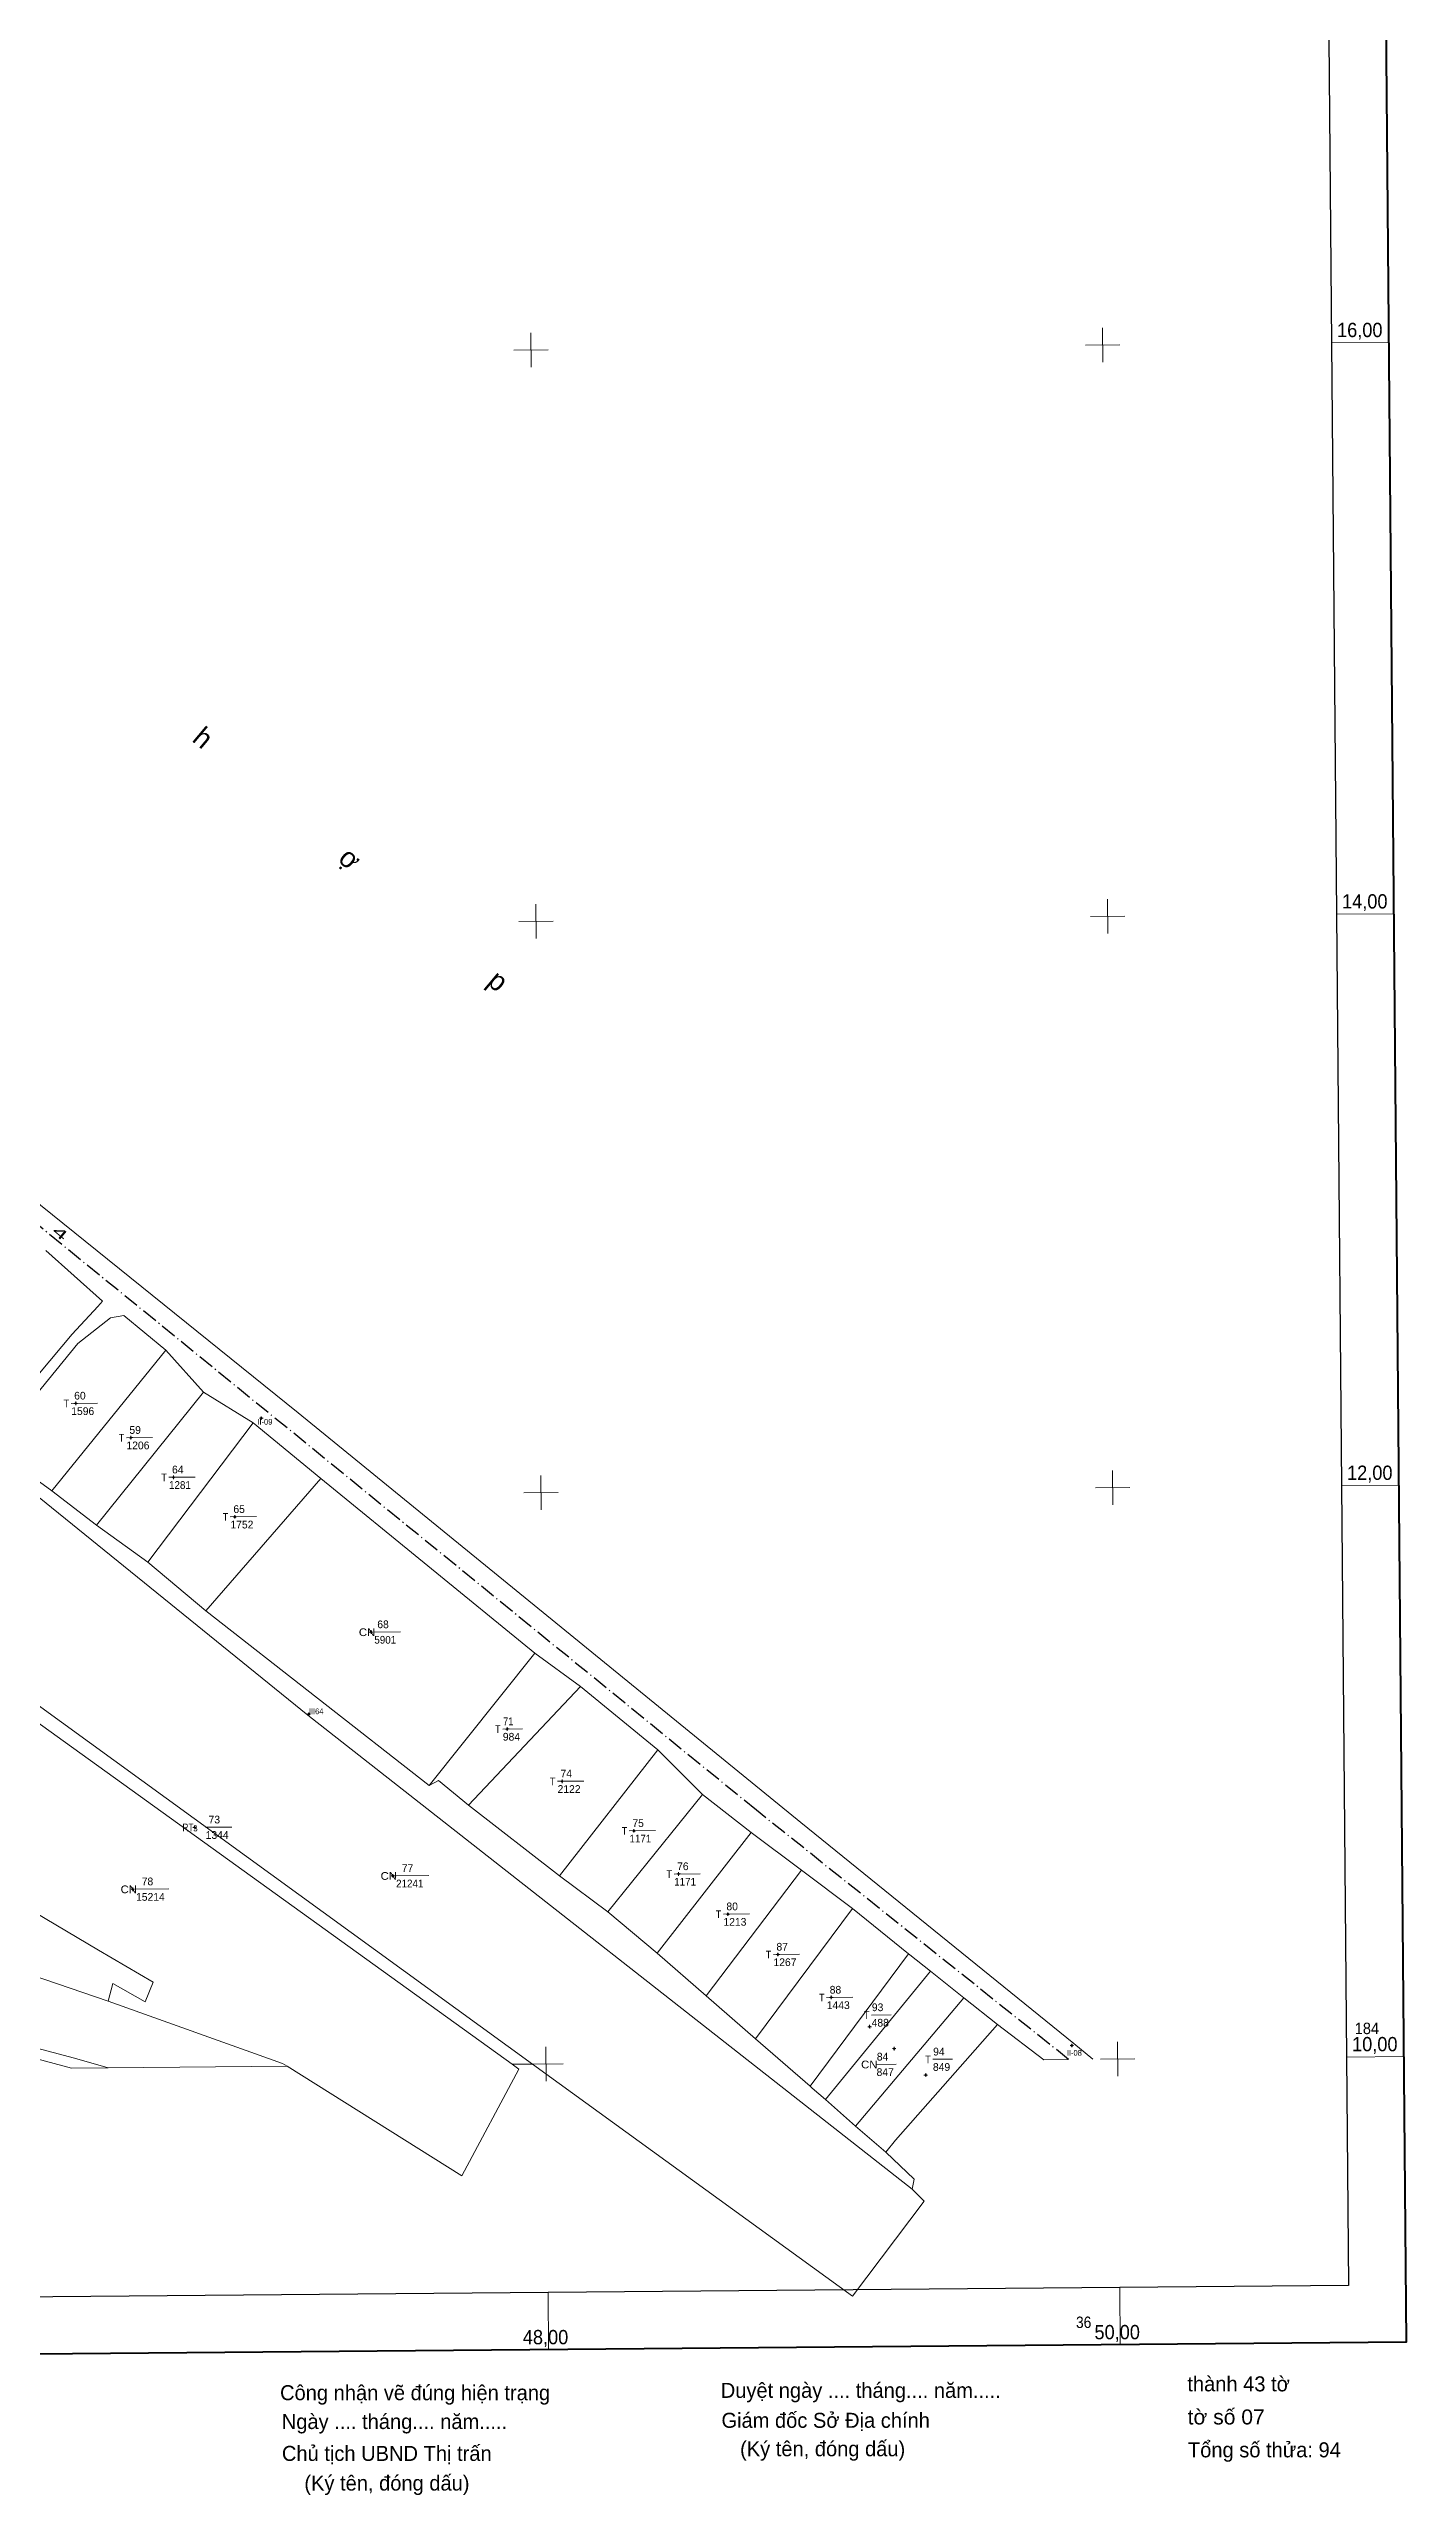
# Model space of a CAD drawing. Header units: metres. Extents: x 550441 to 551652, y 1840340 to 1841671.
# Drawn here: x 551177 to 551652, y 1840346 to 1841202 of the extents above; entities that cross this region are included whole.
import ezdxf
from ezdxf.enums import TextEntityAlignment as Align

# ---------------------------------------------------------------- set-up
doc = ezdxf.new("R2010")
doc.units = ezdxf.units.M
doc.header["$LTSCALE"] = 1.1
doc.linetypes.add('DOT_DASHED', pattern=[7.7, 5, -1.2, 0.3, -1.2])
for name, color, linetype, lineweight in [('10', 7, 'Continuous', 13), ('11', 7, 'Continuous', 13), ('13', 7, 'Continuous', 13), ('34', 7, 'Continuous', 13), ('63', 7, 'Continuous', 13)]:
    doc.layers.add(name, color=color, linetype=linetype, lineweight=lineweight)
doc.layers.add('12', color=7, linetype='Continuous')

msp = doc.modelspace()

# ---------------------------------------------------------------- hatches: boundary and pattern name
at = {"layer": '10'}
for points in [[(551251.205, 1840723.225, 1), (551251.055, 1840723.225, 1)], [(551267.818, 1840619.626, 1), (551267.668, 1840619.626, 1)], [(551534.693, 1840503.705, 1), (551534.543, 1840503.705, 1)]]:
    msp.add_hatch(color=256, dxfattribs=at).paths.add_polyline_path(points)
at = {"layer": '11'}
for points in [[(551186.289, 1840728.391, 1), (551186.139, 1840728.391, 1)], [(551186.289, 1840728.391, 1), (551186.139, 1840728.391, 1)], [(551205.6, 1840716.392, 1), (551205.45, 1840716.392, 1)], [(551205.6, 1840716.392, 1), (551205.45, 1840716.392, 1)], [(551220.497, 1840702.536, 1), (551220.347, 1840702.536, 1)], [(551220.497, 1840702.536, 1), (551220.347, 1840702.536, 1)], [(551241.963, 1840688.697, 1), (551241.813, 1840688.697, 1)], [(551241.963, 1840688.697, 1), (551241.813, 1840688.697, 1)], [(551289.605, 1840648.354, 1), (551289.455, 1840648.354, 1)], [(551289.605, 1840648.354, 1), (551289.455, 1840648.354, 1)], [(551337.24, 1840614.449, 1), (551337.09, 1840614.449, 1)], [(551337.24, 1840614.449, 1), (551337.09, 1840614.449, 1)], [(551356.395, 1840596.161, 1), (551356.245, 1840596.161, 1)], [(551356.395, 1840596.161, 1), (551356.245, 1840596.161, 1)], [(551227.897, 1840580.021, 1), (551227.747, 1840580.021, 1)], [(551227.897, 1840580.021, 1), (551227.747, 1840580.021, 1)], [(551381.521, 1840578.815, 1), (551381.371, 1840578.815, 1)], [(551381.521, 1840578.815, 1), (551381.371, 1840578.815, 1)], [(551297.219, 1840563.071, 1), (551297.069, 1840563.071, 1)], [(551297.219, 1840563.071, 1), (551297.069, 1840563.071, 1)], [(551397.169, 1840563.716, 1), (551397.019, 1840563.716, 1)], [(551397.169, 1840563.716, 1), (551397.019, 1840563.716, 1)], [(551206.262, 1840558.387, 1), (551206.112, 1840558.387, 1)], [(551206.262, 1840558.387, 1), (551206.112, 1840558.387, 1)], [(551414.408, 1840549.68, 1), (551414.258, 1840549.68, 1)], [(551414.408, 1840549.68, 1), (551414.258, 1840549.68, 1)], [(551431.907, 1840535.556, 1), (551431.757, 1840535.556, 1)], [(551431.907, 1840535.556, 1), (551431.757, 1840535.556, 1)], [(551450.544, 1840520.523, 1), (551450.394, 1840520.523, 1)], [(551450.544, 1840520.523, 1), (551450.394, 1840520.523, 1)], [(551463.981, 1840510.263, 1), (551463.831, 1840510.263, 1)], [(551463.981, 1840510.263, 1), (551463.831, 1840510.263, 1)], [(551472.535, 1840502.63, 1), (551472.385, 1840502.63, 1)], [(551472.535, 1840502.63, 1), (551472.385, 1840502.63, 1)], [(551483.604, 1840493.369, 1), (551483.454, 1840493.369, 1)], [(551483.604, 1840493.369, 1), (551483.454, 1840493.369, 1)]]:
    msp.add_hatch(color=256, dxfattribs=at).paths.add_polyline_path(points)

# ---------------------------------------------------------------- linework, layer by layer
at = {"layer": '10'}
for p, q in [((551251.12, 1840723.84), (551251.13, 1840723.53)), ((551250.81, 1840723.22), (551250.5, 1840723.22)), ((551251.13, 1840722.9), (551251.13, 1840722.6)), ((551251.75, 1840723.23), (551251.44, 1840723.23)), ((551267.42, 1840619.62), (551267.11, 1840619.62)), ((551267.74, 1840620.25), (551267.74, 1840619.94)), ((551267.74, 1840619.31), (551267.75, 1840619)), ((551268.36, 1840619.63), (551268.05, 1840619.63)), ((551534.3, 1840503.7), (551533.99, 1840503.69)), ((551534.61, 1840504.33), (551534.61, 1840504.01)), ((551534.61, 1840503.39), (551534.62, 1840503.08)), ((551535.24, 1840503.7), (551534.92, 1840503.7))]:
    msp.add_line(p, q, dxfattribs=at)
for centre, radius in [((551251.13, 1840723.225), 0.312), ((551251.13, 1840723.225), 0.075), ((551267.743, 1840619.626), 0.312), ((551267.743, 1840619.626), 0.075), ((551534.618, 1840503.705), 0.312), ((551534.618, 1840503.705), 0.075)]:
    msp.add_circle(centre, radius, dxfattribs=at)
at = {"layer": '11'}
for p, q in [((551185.9, 1840728.38), (551185.59, 1840728.38)), ((551185.9, 1840728.38), (551185.59, 1840728.38)), ((551186.2, 1840729.02), (551186.21, 1840728.7)), ((551186.2, 1840729.02), (551186.21, 1840728.7)), ((551186.21, 1840728.08), (551186.21, 1840727.76)), ((551186.21, 1840728.08), (551186.21, 1840727.76)), ((551186.83, 1840728.39), (551186.52, 1840728.39)), ((551186.83, 1840728.39), (551186.52, 1840728.39)), ((551205.21, 1840716.38), (551204.89, 1840716.38)), ((551205.21, 1840716.38), (551204.89, 1840716.38)), ((551205.51, 1840717.01), (551205.52, 1840716.7)), ((551205.51, 1840717.01), (551205.52, 1840716.7)), ((551205.52, 1840716.08), (551205.53, 1840715.77)), ((551205.52, 1840716.08), (551205.53, 1840715.77)), ((551206.15, 1840716.39), (551205.83, 1840716.39)), ((551206.15, 1840716.39), (551205.83, 1840716.39)), ((551220.11, 1840702.53), (551219.79, 1840702.53)), ((551220.11, 1840702.53), (551219.79, 1840702.53)), ((551220.41, 1840703.16), (551220.41, 1840702.84)), ((551220.41, 1840703.16), (551220.41, 1840702.84)), ((551220.42, 1840702.22), (551220.42, 1840701.9)), ((551220.42, 1840702.22), (551220.42, 1840701.9)), ((551221.05, 1840702.54), (551220.73, 1840702.53)), ((551221.05, 1840702.54), (551220.73, 1840702.53)), ((551241.88, 1840689.31), (551241.88, 1840689)), ((551241.88, 1840689.31), (551241.88, 1840689)), ((551241.57, 1840688.69), (551241.26, 1840688.69)), ((551241.57, 1840688.69), (551241.26, 1840688.69)), ((551241.89, 1840688.38), (551241.89, 1840688.07)), ((551241.89, 1840688.38), (551241.89, 1840688.07)), ((551242.5, 1840688.7), (551242.19, 1840688.7)), ((551242.5, 1840688.7), (551242.19, 1840688.7)), ((551289.21, 1840648.35), (551288.9, 1840648.34)), ((551289.21, 1840648.35), (551288.9, 1840648.34)), ((551289.52, 1840648.98), (551289.52, 1840648.66)), ((551289.52, 1840648.98), (551289.52, 1840648.66)), ((551289.53, 1840648.04), (551289.53, 1840647.72)), ((551289.53, 1840648.04), (551289.53, 1840647.72)), ((551290.14, 1840648.35), (551289.83, 1840648.35)), ((551290.14, 1840648.35), (551289.83, 1840648.35)), ((551336.85, 1840614.44), (551336.53, 1840614.44)), ((551336.85, 1840614.44), (551336.53, 1840614.44)), ((551337.15, 1840615.06), (551337.16, 1840614.75)), ((551337.15, 1840615.06), (551337.16, 1840614.75)), ((551337.16, 1840614.13), (551337.17, 1840613.82)), ((551337.16, 1840614.13), (551337.17, 1840613.82)), ((551337.79, 1840614.45), (551337.47, 1840614.45)), ((551337.79, 1840614.45), (551337.47, 1840614.45)), ((551356.01, 1840596.15), (551355.69, 1840596.15)), ((551356.01, 1840596.15), (551355.69, 1840596.15)), ((551356.31, 1840596.78), (551356.31, 1840596.47)), ((551356.31, 1840596.78), (551356.31, 1840596.47)), ((551356.32, 1840595.85), (551356.32, 1840595.54)), ((551356.32, 1840595.85), (551356.32, 1840595.54)), ((551356.94, 1840596.16), (551356.63, 1840596.16)), ((551356.94, 1840596.16), (551356.63, 1840596.16)), ((551227.51, 1840580.01), (551227.2, 1840580.01)), ((551227.51, 1840580.01), (551227.2, 1840580.01)), ((551227.81, 1840580.64), (551227.81, 1840580.33)), ((551227.81, 1840580.64), (551227.81, 1840580.33)), ((551227.82, 1840579.71), (551227.82, 1840579.4)), ((551227.82, 1840579.71), (551227.82, 1840579.4)), ((551228.44, 1840580.02), (551228.13, 1840580.02)), ((551228.44, 1840580.02), (551228.13, 1840580.02)), ((551381.13, 1840578.81), (551380.81, 1840578.8)), ((551381.13, 1840578.81), (551380.81, 1840578.8)), ((551381.44, 1840579.44), (551381.44, 1840579.12)), ((551381.44, 1840579.44), (551381.44, 1840579.12)), ((551381.44, 1840578.5), (551381.45, 1840578.18)), ((551381.44, 1840578.5), (551381.45, 1840578.18)), ((551382.07, 1840578.82), (551381.75, 1840578.81)), ((551382.07, 1840578.82), (551381.75, 1840578.81)), ((551296.83, 1840563.06), (551296.51, 1840563.06)), ((551296.83, 1840563.06), (551296.51, 1840563.06)), ((551297.13, 1840563.69), (551297.14, 1840563.38)), ((551297.13, 1840563.69), (551297.14, 1840563.38)), ((551297.14, 1840562.76), (551297.14, 1840562.45)), ((551297.14, 1840562.76), (551297.14, 1840562.45)), ((551297.77, 1840563.07), (551297.45, 1840563.07)), ((551297.77, 1840563.07), (551297.45, 1840563.07)), ((551396.78, 1840563.71), (551396.46, 1840563.71)), ((551396.78, 1840563.71), (551396.46, 1840563.71)), ((551397.08, 1840564.34), (551397.09, 1840564.02)), ((551397.08, 1840564.34), (551397.09, 1840564.02)), ((551397.09, 1840563.4), (551397.09, 1840563.08)), ((551397.09, 1840563.4), (551397.09, 1840563.08)), ((551397.72, 1840563.72), (551397.4, 1840563.71)), ((551397.72, 1840563.72), (551397.4, 1840563.71)), ((551205.87, 1840558.38), (551205.55, 1840558.38)), ((551205.87, 1840558.38), (551205.55, 1840558.38)), ((551206.18, 1840559.01), (551206.18, 1840558.69)), ((551206.18, 1840559.01), (551206.18, 1840558.69)), ((551206.18, 1840558.07), (551206.19, 1840557.75)), ((551206.18, 1840558.07), (551206.19, 1840557.75)), ((551206.81, 1840558.39), (551206.49, 1840558.38)), ((551206.81, 1840558.39), (551206.49, 1840558.38)), ((551414.02, 1840549.67), (551413.7, 1840549.67)), ((551414.02, 1840549.67), (551413.7, 1840549.67)), ((551414.32, 1840550.29), (551414.33, 1840549.98)), ((551414.32, 1840550.29), (551414.33, 1840549.98)), ((551414.33, 1840549.36), (551414.33, 1840549.05)), ((551414.33, 1840549.36), (551414.33, 1840549.05)), ((551414.96, 1840549.68), (551414.64, 1840549.68)), ((551414.96, 1840549.68), (551414.64, 1840549.68)), ((551431.52, 1840535.55), (551431.2, 1840535.55)), ((551431.52, 1840535.55), (551431.2, 1840535.55)), ((551431.82, 1840536.17), (551431.82, 1840535.86)), ((551431.82, 1840536.17), (551431.82, 1840535.86)), ((551431.83, 1840535.24), (551431.83, 1840534.93)), ((551431.83, 1840535.24), (551431.83, 1840534.93)), ((551432.46, 1840535.56), (551432.14, 1840535.55)), ((551432.46, 1840535.56), (551432.14, 1840535.55)), ((551450.15, 1840520.52), (551449.84, 1840520.51)), ((551450.15, 1840520.52), (551449.84, 1840520.51)), ((551450.46, 1840521.14), (551450.46, 1840520.83)), ((551450.46, 1840521.14), (551450.46, 1840520.83)), ((551450.47, 1840520.21), (551450.47, 1840519.9)), ((551450.47, 1840520.21), (551450.47, 1840519.9)), ((551451.08, 1840520.52), (551450.77, 1840520.52)), ((551451.08, 1840520.52), (551450.77, 1840520.52)), ((551463.59, 1840510.26), (551463.27, 1840510.25)), ((551463.59, 1840510.26), (551463.27, 1840510.25)), ((551463.9, 1840510.88), (551463.9, 1840510.57)), ((551463.9, 1840510.88), (551463.9, 1840510.57)), ((551463.9, 1840509.95), (551463.91, 1840509.64)), ((551463.9, 1840509.95), (551463.91, 1840509.64)), ((551464.53, 1840510.26), (551464.21, 1840510.26)), ((551464.53, 1840510.26), (551464.21, 1840510.26)), ((551472.15, 1840502.62), (551471.84, 1840502.62)), ((551472.15, 1840502.62), (551471.84, 1840502.62)), ((551472.45, 1840503.25), (551472.45, 1840502.93)), ((551472.45, 1840503.25), (551472.45, 1840502.93)), ((551472.46, 1840502.31), (551472.46, 1840501.99)), ((551472.46, 1840502.31), (551472.46, 1840501.99)), ((551473.08, 1840502.63), (551472.77, 1840502.63)), ((551473.08, 1840502.63), (551472.77, 1840502.63)), ((551483.21, 1840493.36), (551482.89, 1840493.36)), ((551483.21, 1840493.36), (551482.89, 1840493.36)), ((551483.52, 1840493.99), (551483.52, 1840493.67)), ((551483.52, 1840493.99), (551483.52, 1840493.67)), ((551483.53, 1840493.05), (551483.53, 1840492.73)), ((551483.53, 1840493.05), (551483.53, 1840492.73)), ((551484.15, 1840493.37), (551483.83, 1840493.37)), ((551484.15, 1840493.37), (551483.83, 1840493.37))]:
    msp.add_line(p, q, dxfattribs=at)
for points in [[(551186.21, 1840728.7), (551185.9, 1840728.38), (551186.21, 1840728.08), (551186.52, 1840728.39)], [(551186.21, 1840728.7), (551185.9, 1840728.38), (551186.21, 1840728.08), (551186.52, 1840728.39)], [(551205.52, 1840716.7), (551205.21, 1840716.38), (551205.52, 1840716.08), (551205.83, 1840716.39)], [(551205.52, 1840716.7), (551205.21, 1840716.38), (551205.52, 1840716.08), (551205.83, 1840716.39)], [(551220.41, 1840702.84), (551220.11, 1840702.53), (551220.42, 1840702.22), (551220.73, 1840702.53)], [(551220.41, 1840702.84), (551220.11, 1840702.53), (551220.42, 1840702.22), (551220.73, 1840702.53)], [(551241.88, 1840689), (551241.57, 1840688.69), (551241.89, 1840688.38), (551242.19, 1840688.7)], [(551241.88, 1840689), (551241.57, 1840688.69), (551241.89, 1840688.38), (551242.19, 1840688.7)], [(551289.52, 1840648.66), (551289.21, 1840648.35), (551289.53, 1840648.04), (551289.83, 1840648.35)], [(551289.52, 1840648.66), (551289.21, 1840648.35), (551289.53, 1840648.04), (551289.83, 1840648.35)], [(551337.16, 1840614.75), (551336.85, 1840614.44), (551337.16, 1840614.13), (551337.47, 1840614.45)], [(551337.16, 1840614.75), (551336.85, 1840614.44), (551337.16, 1840614.13), (551337.47, 1840614.45)], [(551356.31, 1840596.47), (551356.01, 1840596.15), (551356.32, 1840595.85), (551356.63, 1840596.16)], [(551356.31, 1840596.47), (551356.01, 1840596.15), (551356.32, 1840595.85), (551356.63, 1840596.16)], [(551227.81, 1840580.33), (551227.51, 1840580.01), (551227.82, 1840579.71), (551228.13, 1840580.02)], [(551227.81, 1840580.33), (551227.51, 1840580.01), (551227.82, 1840579.71), (551228.13, 1840580.02)], [(551381.44, 1840579.12), (551381.13, 1840578.81), (551381.44, 1840578.5), (551381.75, 1840578.81)], [(551381.44, 1840579.12), (551381.13, 1840578.81), (551381.44, 1840578.5), (551381.75, 1840578.81)], [(551297.14, 1840563.38), (551296.83, 1840563.06), (551297.14, 1840562.76), (551297.45, 1840563.07)], [(551297.14, 1840563.38), (551296.83, 1840563.06), (551297.14, 1840562.76), (551297.45, 1840563.07)], [(551397.09, 1840564.02), (551396.78, 1840563.71), (551397.09, 1840563.4), (551397.4, 1840563.71)], [(551397.09, 1840564.02), (551396.78, 1840563.71), (551397.09, 1840563.4), (551397.4, 1840563.71)], [(551206.18, 1840558.69), (551205.87, 1840558.38), (551206.18, 1840558.07), (551206.49, 1840558.38)], [(551206.18, 1840558.69), (551205.87, 1840558.38), (551206.18, 1840558.07), (551206.49, 1840558.38)], [(551414.33, 1840549.98), (551414.02, 1840549.67), (551414.33, 1840549.36), (551414.64, 1840549.68)], [(551414.33, 1840549.98), (551414.02, 1840549.67), (551414.33, 1840549.36), (551414.64, 1840549.68)], [(551431.82, 1840535.86), (551431.52, 1840535.55), (551431.83, 1840535.24), (551432.14, 1840535.55)], [(551431.82, 1840535.86), (551431.52, 1840535.55), (551431.83, 1840535.24), (551432.14, 1840535.55)], [(551450.46, 1840520.83), (551450.15, 1840520.52), (551450.47, 1840520.21), (551450.77, 1840520.52)], [(551450.46, 1840520.83), (551450.15, 1840520.52), (551450.47, 1840520.21), (551450.77, 1840520.52)], [(551463.9, 1840510.57), (551463.59, 1840510.26), (551463.9, 1840509.95), (551464.21, 1840510.26)], [(551463.9, 1840510.57), (551463.59, 1840510.26), (551463.9, 1840509.95), (551464.21, 1840510.26)], [(551472.45, 1840502.93), (551472.15, 1840502.62), (551472.46, 1840502.31), (551472.77, 1840502.63)], [(551472.45, 1840502.93), (551472.15, 1840502.62), (551472.46, 1840502.31), (551472.77, 1840502.63)], [(551483.52, 1840493.67), (551483.21, 1840493.36), (551483.53, 1840493.05), (551483.83, 1840493.37)], [(551483.52, 1840493.67), (551483.21, 1840493.36), (551483.53, 1840493.05), (551483.83, 1840493.37)]]:
    msp.add_lwpolyline(points, close=True, dxfattribs=at)
for centre in [(551186.214, 1840728.391), (551186.214, 1840728.391), (551205.525, 1840716.392), (551205.525, 1840716.392), (551220.422, 1840702.536), (551220.422, 1840702.536), (551241.888, 1840688.697), (551241.888, 1840688.697), (551289.53, 1840648.354), (551289.53, 1840648.354), (551337.165, 1840614.449), (551337.165, 1840614.449), (551356.32, 1840596.161), (551356.32, 1840596.161), (551227.822, 1840580.021), (551227.822, 1840580.021), (551381.446, 1840578.815), (551381.446, 1840578.815), (551297.144, 1840563.071), (551297.144, 1840563.071), (551397.094, 1840563.716), (551397.094, 1840563.716), (551206.187, 1840558.387), (551206.187, 1840558.387), (551414.333, 1840549.68), (551414.333, 1840549.68), (551431.832, 1840535.556), (551431.832, 1840535.556), (551450.469, 1840520.523), (551450.469, 1840520.523), (551463.906, 1840510.263), (551463.906, 1840510.263), (551472.46, 1840502.63), (551472.46, 1840502.63), (551483.529, 1840493.369), (551483.529, 1840493.369)]:
    msp.add_circle(centre, 0.075, dxfattribs=at)
at = {"layer": '13'}
for p, q in [((551184.61, 1840728.37), (551193.79, 1840728.45)), ((551203.92, 1840716.37), (551213.1, 1840716.45)), ((551218.82, 1840702.52), (551227.99, 1840702.6)), ((551240.28, 1840688.68), (551249.46, 1840688.76)), ((551290.62, 1840648.36), (551299.8, 1840648.44)), ((551335.56, 1840614.43), (551342.45, 1840614.49)), ((551354.72, 1840596.14), (551363.89, 1840596.22)), ((551231.62, 1840580.05), (551240.79, 1840580.13)), ((551379.84, 1840578.8), (551389.02, 1840578.88)), ((551298.24, 1840563.08), (551309.7, 1840563.18)), ((551395.49, 1840563.7), (551404.67, 1840563.78)), ((551207.28, 1840558.39), (551218.75, 1840558.49)), ((551412.73, 1840549.66), (551421.91, 1840549.74)), ((551430.23, 1840535.54), (551439.4, 1840535.62)), ((551448.86, 1840520.5), (551458.04, 1840520.58)), ((551464.55, 1840514.37), (551471.44, 1840514.43)), ((551466.29, 1840497.09), (551473.16, 1840497.15)), ((551486, 1840498.86), (551492.88, 1840498.92))]:
    msp.add_line(p, q, dxfattribs=at)
at = {"layer": '34'}
for p, q in [((551177.88, 1840697.79), (551217.75, 1840747.02)), ((551230.88, 1840732.29), (551217.75, 1840747.02)), ((551193.5, 1840685.77), (551230.88, 1840732.29)), ((551230.88, 1840732.29), (551248.26, 1840721.58)), ((551211.41, 1840672.81), (551248.26, 1840721.58)), ((551271.97, 1840702.08), (551248.26, 1840721.58)), ((551231.76, 1840655.78), (551271.97, 1840702.08)), ((551346.76, 1840641.02), (551271.97, 1840702.08)), ((551177.88, 1840697.79), (551193.5, 1840685.77)), ((551193.5, 1840685.77), (551211.41, 1840672.81)), ((551211.41, 1840672.81), (551231.76, 1840655.78)), ((551231.76, 1840655.78), (551309.82, 1840594.65)), ((551309.82, 1840594.65), (551346.76, 1840641.02)), ((551362.76, 1840629.3), (551346.76, 1840641.02)), ((551323.61, 1840587.83), (551362.76, 1840629.3)), ((551389.78, 1840607.15), (551362.76, 1840629.3)), ((551355.37, 1840563.06), (551389.78, 1840607.15)), ((551405.42, 1840591.49), (551389.78, 1840607.15)), ((551323.61, 1840587.83), (551355.37, 1840563.06)), ((551372.37, 1840550.48), (551405.42, 1840591.49)), ((551422.45, 1840578.28), (551405.42, 1840591.49)), ((551389.63, 1840535.96), (551422.45, 1840578.28)), ((551355.37, 1840563.06), (551372.37, 1840550.48)), ((551440.05, 1840565.05), (551406.71, 1840521.09)), ((551372.37, 1840550.48), (551389.63, 1840535.96)), ((551457.95, 1840551.59), (551423.98, 1840506.07)), ((551443.06, 1840489.46), (551477.51, 1840535.76)), ((551448.45, 1840484.75), (551485.14, 1840529.72)), ((551458.99, 1840475.53), (551496.89, 1840520.4)), ((551197.56, 1840495.87), (551260.18, 1840496.42)), ((551338.85, 1840497.11), (551346.02, 1840497.17))]:
    msp.add_line(p, q, dxfattribs=at)
for points in [[(550543.83, 1841308.46), (550772.32, 1841126.28), (550986.28, 1840948.96), (551263.99, 1840725.08), (551439.8, 1840581.76), (551535.28, 1840504.43), (551541.93, 1840498.88)], [(551134.31, 1840725.09), (551150.63, 1840712.29), (551154.19, 1840715.95), (551184.91, 1840752.59), (551194, 1840762.23), (551195.53, 1840764.17), (551175.81, 1840781.87)], [(551217.75, 1840747.02), (551203.07, 1840759.08), (551198.38, 1840758.28), (551186.9, 1840749.33), (551157.08, 1840712.88), (551177.88, 1840697.79)], [(551478.81, 1840453.43), (551267.36, 1840619.24), (551154.93, 1840710.38), (551117.73, 1840662.94)], [(551346.02, 1840497.17), (551117.73, 1840662.94), (551114.17, 1840658.9)], [(551260.18, 1840496.42), (551321.26, 1840458.07), (551341.2, 1840495.41), (551338.85, 1840497.11), (551114.17, 1840658.9)], [(551197.56, 1840519.18), (551199.15, 1840525.37), (551210.46, 1840519.03), (551213.29, 1840525.87), (551194.17, 1840537.03), (551160.6, 1840557.03), (551145.69, 1840566.98), (551145.52, 1840570.3), (551129.26, 1840578.62), (551111.18, 1840585.3), (551110.88, 1840588.12), (551072.24, 1840610.67), (551073.18, 1840612.28)], [(551309.82, 1840594.65), (551313.07, 1840596.43), (551323.61, 1840587.83)], [(551477.51, 1840535.76), (551457.95, 1840551.59), (551440.05, 1840565.05), (551422.45, 1840578.28)], [(551197.56, 1840519.18), (551149.01, 1840535.73), (551049.95, 1840532.65)], [(551389.63, 1840535.96), (551406.71, 1840521.09), (551423.98, 1840506.07), (551443.06, 1840489.46)], [(551485.14, 1840529.72), (551477.91, 1840535.44), (551477.51, 1840535.76)], [(551469.51, 1840466.32), (551472.88, 1840470.58), (551508.65, 1840511.09), (551496.89, 1840520.4), (551485.14, 1840529.72)], [(551197.56, 1840495.87), (551185.79, 1840499.26), (551101.43, 1840521.68), (551072.62, 1840525.51), (551068.73, 1840514.51)], [(551197.56, 1840495.87), (551184.78, 1840495.78), (551101.51, 1840518.13), (551089.12, 1840518.03)], [(551197.56, 1840519.18), (551258.55, 1840497.44), (551260.18, 1840496.42)], [(551508.65, 1840511.09), (551524.85, 1840498.73), (551533.49, 1840498.81)], [(551478.81, 1840453.43), (551482.94, 1840449.24), (551457.89, 1840415.94), (551346.02, 1840497.17)], [(551443.06, 1840489.46), (551443.81, 1840488.81), (551448.45, 1840484.75)], [(551469.51, 1840466.32), (551458.99, 1840475.53), (551448.45, 1840484.75)], [(551469.51, 1840466.32), (551479.48, 1840456.9), (551478.81, 1840453.43)]]:
    msp.add_lwpolyline(points, dxfattribs=at)
at = {"layer": '34', "linetype": 'DOT_DASHED', "lineweight": 25}
msp.add_lwpolyline([(551533.49, 1840498.81), (551424.29, 1840586.02), (551064.98, 1840878.83), (551042.71, 1840891.91), (550942.52, 1840975.94), (550910.35, 1841003.24), (550840.14, 1841062.14), (550543.9, 1841300.05)], dxfattribs=at)
at = {"layer": '63'}
for p, q in [((551345.54, 1841091.02), (551345.43, 1841103.02)), ((551545.47, 1841092.77), (551545.37, 1841104.77)), ((551339.49, 1841096.97), (551351.48, 1841097.07)), ((551539.42, 1841098.72), (551551.42, 1841098.82)), ((551625.4, 1841099.47), (551645.39, 1841099.64)), ((551547.22, 1840892.83), (551547.12, 1840904.83)), ((551341.24, 1840897.03), (551353.23, 1840897.14)), ((551347.29, 1840891.09), (551347.18, 1840903.08)), ((551541.17, 1840898.78), (551553.17, 1840898.89)), ((551627.15, 1840899.53), (551647.14, 1840899.71)), ((551349.04, 1840691.15), (551348.93, 1840703.15)), ((551542.92, 1840698.84), (551554.92, 1840698.95)), ((551548.97, 1840692.9), (551548.87, 1840704.89)), ((551628.89, 1840699.6), (551648.89, 1840699.77)), ((551342.99, 1840697.09), (551354.98, 1840697.2)), ((551350.78, 1840491.21), (551350.68, 1840503.21)), ((551550.72, 1840492.96), (551550.62, 1840504.96)), ((551344.73, 1840497.16), (551356.73, 1840497.26)), ((551544.67, 1840498.91), (551556.67, 1840499.01)), ((551630.64, 1840499.66), (551650.64, 1840499.83)), ((551351.61, 1840397.24), (551351.43, 1840417.24)), ((551551.54, 1840398.99), (551551.37, 1840418.99))]:
    msp.add_line(p, q, dxfattribs=at)
at = {"layer": '63', "lineweight": 40}
msp.add_lwpolyline([(550451.89, 1840389.37), (550441.4, 1841588.99), (551641.02, 1841599.49), (551651.51, 1840399.87)], close=True, dxfattribs=at)
at = {"layer": '63', "lineweight": 25}
msp.add_lwpolyline([(550471.71, 1840409.54), (550461.57, 1841569.17), (551621.2, 1841579.32), (551631.34, 1840419.68)], close=True, dxfattribs=at)

# ---------------------------------------------------------------- texts
at = {"layer": '12', "width": 0.95}
for s, p in [('II-09 ', (551249.74, 1840720.95)), ('III64 ', (551267.74, 1840619.63)), ('II-08 ', (551532.86, 1840500.12))]:
    msp.add_text(s, height=2, dxfattribs=at).set_placement(p)
at = {"layer": '13'}
for s, p in [('60', (551185.68, 1840729.73)), ('1596', (551184.65, 1840724.32)), ('1206', (551203.96, 1840712.32)), ('59', (551204.99, 1840717.73)), ('64', (551219.89, 1840703.88)), ('65', (551241.35, 1840690.04)), ('1752', (551240.32, 1840684.63)), ('68', (551291.69, 1840649.72)), ('984', (551335.6, 1840610.38)), ('74', (551355.78, 1840597.5)), ('2122', (551354.75, 1840592.09)), ('1344', (551231.65, 1840576)), ('73', (551232.68, 1840581.41)), ('75', (551380.91, 1840580.15)), ('78', (551209.3, 1840559.76)), ('77', (551300.26, 1840564.44)), ('76', (551396.56, 1840565.06)), ('15214', (551207.32, 1840554.34)), ('80', (551413.8, 1840551.02)), ('1213', (551412.76, 1840545.61)), ('87', (551431.3, 1840536.9)), ('1267', (551430.26, 1840531.49)), ('1443', (551448.9, 1840516.46)), ('88', (551449.93, 1840521.86)), ('93', (551464.67, 1840515.72)), ('488', (551464.59, 1840510.32)), ('84', (551466.41, 1840498.44)), ('94', (551486.11, 1840500.21)), ('847', (551466.32, 1840493.04)), ('849', (551486.03, 1840494.82))]:
    msp.add_text(s, height=2.7, dxfattribs=at).set_placement(p)
for s, width, p in [('T', 0.9, (551181.92, 1840727)), ('T', 0.9, (551201.23, 1840715)), ('T', 0.9, (551216.13, 1840701.14)), ('1281', 0.95, (551218.85, 1840698.47)), ('T', 0.9, (551237.6, 1840687.31)), ('CN', 1.1, (551285.24, 1840646.96)), ('5901', 0.95, (551290.66, 1840644.31)), ('T', 0.9, (551332.87, 1840613.06)), ('71', 0.9, (551335.69, 1840615.78)), ('T', 0.9, (551352.03, 1840594.77)), ('RTs', 0.8, (551223.53, 1840578.63)), ('T', 0.9, (551377.15, 1840577.42)), ('1171', 0.95, (551379.88, 1840574.75)), ('CN', 1.1, (551292.85, 1840561.68)), ('21241', 0.95, (551298.27, 1840559.03)), ('T', 0.9, (551392.8, 1840562.32)), ('1171', 0.95, (551395.53, 1840559.65)), ('CN', 1.1, (551201.9, 1840556.99)), ('T', 0.9, (551410.04, 1840548.29)), ('T', 0.9, (551427.54, 1840534.16)), ('T', 0.9, (551446.18, 1840519.13)), ('T', 0.9, (551461.87, 1840513)), ('CN', 1.1, (551460.9, 1840495.7)), ('T', 0.9, (551483.31, 1840497.49))]:
    msp.add_text(s, height=2.7, dxfattribs=dict(at, width=width)).set_placement(p)
at = {"layer": '34'}
for s, p in [('h', (551228.551, 1840958.652)), ('ợ', (551279.941, 1840916.282)), ('p', (551331.731, 1840873.602))]:
    msp.add_text(s, height=7, rotation=319.997, dxfattribs=at).set_placement(p, align=Align.CENTER)
at = {"layer": '34', "width": 1.95}
msp.add_text('4', height=3.5, rotation=320.321, dxfattribs=at).set_placement((551179.673, 1840786.635), align=Align.CENTER)
at = {"layer": '63'}
for s, height, width, p in [('16,00', 5, 0.95, (551627.38, 1841101.49)), ('14,00', 5, 0.95, (551629.13, 1840901.55)), ('12,00', 5, 0.95, (551630.88, 1840701.61)), ('184', 4, 0.95, (551633.57, 1840507.68)), ('10,00', 5, 0.95, (551632.63, 1840501.68)), ('48,00', 5, 0.95, (551342.59, 1840399.16)), ('50,00', 5, 0.95, (551542.53, 1840400.91)), ('tờ số 07', 5.25, 1.05, (551575.12, 1840371.1))]:
    msp.add_text(s, height=height, dxfattribs=dict(at, width=width)).set_placement(p)
at = {"layer": '63', "width": 0.9}
msp.add_text('36', height=4, dxfattribs=at).set_placement((551541.43, 1840404.85), align=Align.RIGHT)
at = {"layer": '63'}
for s, p in [('Công nhận vẽ đúng hiện trạng', (551257.68, 1840379.59)), ('Duyệt ngày .... tháng.... năm.....', (551411.82, 1840380.41)), ('thành 43 tờ', (551575.02, 1840382.68)), ('Ngày .... tháng.... năm.....', (551258.28, 1840369.49)), ('Giám đốc Sở Địa chính', (551412.07, 1840369.92)), ('Chủ tịch UBND Thị trấn', (551258.33, 1840358.34)), ('(Ký tên, đóng dấu) ', (551418.58, 1840359.98)), ('Tổng số thửa: 94', (551575.22, 1840359.59)), ('(Ký tên, đóng dấu) ', (551266.18, 1840347.97))]:
    msp.add_text(s, height=5.25, dxfattribs=at).set_placement(p)

doc.saveas('drawing.dxf')
